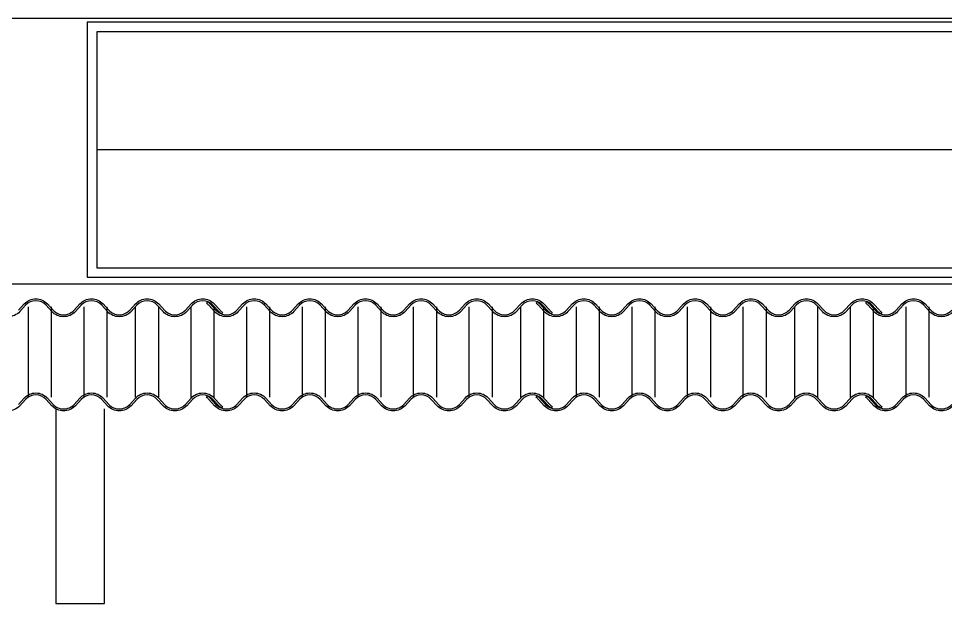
# Model space of a CAD drawing. Extents: x 2282.8 to 2294.5, y 7376.4 to 7380.1.
# Drawn here: x 2288.61 to 2291.559, y 7376.395 to 7378.257 of the extents above; entities that cross this region are included whole.
import ezdxf

# ---------------------------------------------------------------- set-up
doc = ezdxf.new("R2010")
doc.units = 0
doc.header["$MEASUREMENT"] = 0
for name, color, linetype in [('fina', 1, 'CONTINUOUS'), ('média', 2, 'CONTINUOUS'), ('telhas', 1, 'CONTINUOUS')]:
    doc.layers.add(name, color=color, linetype=linetype)

msp = doc.modelspace()

# ---------------------------------------------------------------- linework, layer by layer
at = {"layer": 'fina'}
for p, q in [((2294.4794, 7378.257), (2282.9186, 7378.257)), ((2294.3586, 7377.8392), (2288.8586, 7377.8392)), ((2294.4794, 7377.4111), (2282.9186, 7377.4111)), ((2294.4794, 7377.4111), (2282.9186, 7377.4111))]:
    msp.add_line(p, q, dxfattribs=at)
msp.add_lwpolyline([(2294.3586, 7378.215), (2288.8586, 7378.215), (2288.8586, 7377.4634), (2294.3586, 7377.4634)], close=True, dxfattribs=at)
at = {"layer": 'fina', "color": 2}
msp.add_lwpolyline([(2288.7286, 7377.0151), (2288.7286, 7376.395), (2288.8831, 7376.395), (2288.8831, 7377.0151)], dxfattribs=at)
at = {"layer": 'média'}
msp.add_lwpolyline([(2294.3886, 7378.245), (2288.8286, 7378.245), (2288.8286, 7377.4334), (2294.3886, 7377.4334)], close=True, dxfattribs=at)
at = {"layer": 'telhas'}
for p, q in [((2288.6412, 7377.0513), (2288.6412, 7377.3396)), ((2288.715, 7377.0513), (2288.715, 7377.3396)), ((2288.8182, 7377.0513), (2288.8182, 7377.3396)), ((2288.892, 7377.0513), (2288.892, 7377.3396)), ((2288.982, 7377.0513), (2288.982, 7377.3396)), ((2289.0558, 7377.0513), (2289.0558, 7377.3396)), ((2289.159, 7377.0513), (2289.159, 7377.3396)), ((2289.2328, 7377.0513), (2289.2328, 7377.3396)), ((2289.336, 7377.0513), (2289.336, 7377.3396)), ((2289.4098, 7377.0513), (2289.4098, 7377.3396)), ((2289.513, 7377.0513), (2289.513, 7377.3396)), ((2289.5868, 7377.0513), (2289.5868, 7377.3396)), ((2289.69, 7377.0513), (2289.69, 7377.3396)), ((2289.7638, 7377.0513), (2289.7638, 7377.3396)), ((2289.867, 7377.0513), (2289.867, 7377.3396)), ((2289.9408, 7377.0513), (2289.9408, 7377.3396)), ((2290.044, 7377.0513), (2290.044, 7377.3396)), ((2290.1178, 7377.0513), (2290.1178, 7377.3396)), ((2290.2079, 7377.0513), (2290.2079, 7377.3396)), ((2290.2817, 7377.0513), (2290.2817, 7377.3396)), ((2290.3849, 7377.0513), (2290.3849, 7377.3396)), ((2290.4587, 7377.0513), (2290.4587, 7377.3396)), ((2290.5619, 7377.0513), (2290.5619, 7377.3396)), ((2290.6357, 7377.0513), (2290.6357, 7377.3396)), ((2290.7389, 7377.0513), (2290.7389, 7377.3396)), ((2290.8127, 7377.0513), (2290.8127, 7377.3396)), ((2290.9159, 7377.0513), (2290.9159, 7377.3396)), ((2290.9897, 7377.0513), (2290.9897, 7377.3396)), ((2291.0798, 7377.0513), (2291.0798, 7377.3396)), ((2291.1536, 7377.0513), (2291.1536, 7377.3396)), ((2291.2568, 7377.0513), (2291.2568, 7377.3396)), ((2291.3306, 7377.0513), (2291.3306, 7377.3396)), ((2291.4338, 7377.0513), (2291.4338, 7377.3396)), ((2291.5076, 7377.0513), (2291.5076, 7377.3396))]:
    msp.add_line(p, q, dxfattribs=at)
for points in [[(2288.6096, 7377.3284), (2288.628, 7377.3485, -0.210516), (2288.6649, 7377.3647, -0.210516), (2288.7018, 7377.3485), (2288.7202, 7377.3284, 0.210516), (2288.7534, 7377.3137, 0.210516), (2288.7866, 7377.3284), (2288.805, 7377.3485, -0.210516), (2288.8419, 7377.3647, -0.210516), (2288.8788, 7377.3485), (2288.8972, 7377.3284, 0.210516), (2288.9304, 7377.3137, 0.210516), (2288.9636, 7377.3284), (2288.982, 7377.3485, -0.210516), (2289.0189, 7377.3647, -0.210516), (2289.0558, 7377.3485), (2289.0742, 7377.3284, 0.210516), (2289.1074, 7377.3137, 0.210516), (2289.1406, 7377.3284), (2289.159, 7377.3485, -0.210516), (2289.1959, 7377.3647, -0.210516), (2289.2328, 7377.3485), (2289.2512, 7377.3284, 0.056934), (2289.2589, 7377.3217), (2289.2555, 7377.3167, -0.056934), (2289.2468, 7377.3243), (2289.2284, 7377.3444, 0.210516), (2289.1959, 7377.3587, 0.210516), (2289.1635, 7377.3444), (2289.1451, 7377.3243, -0.210516), (2289.1074, 7377.3077, -0.210516), (2289.0698, 7377.3243), (2289.0514, 7377.3444, 0.210516), (2289.0189, 7377.3587, 0.210516), (2288.9865, 7377.3444), (2288.9681, 7377.3243, -0.210516), (2288.9304, 7377.3077, -0.210516), (2288.8928, 7377.3243), (2288.8744, 7377.3444, 0.210516), (2288.8419, 7377.3587, 0.210516), (2288.8095, 7377.3444), (2288.7911, 7377.3243, -0.210516), (2288.7534, 7377.3077, -0.210516), (2288.7158, 7377.3243), (2288.6974, 7377.3444, 0.210516), (2288.6649, 7377.3587, 0.210516), (2288.6325, 7377.3444), (2288.6141, 7377.3243, -0.210516), (2288.5764, 7377.3077, -0.210516)], [(2288.6096, 7377.3284), (2288.628, 7377.3485, -0.210516), (2288.6649, 7377.3647, -0.210516), (2288.7018, 7377.3485), (2288.7202, 7377.3284, 0.210516), (2288.7534, 7377.3137, 0.210516), (2288.7866, 7377.3284), (2288.805, 7377.3485, -0.210516), (2288.8419, 7377.3647, -0.210516), (2288.8788, 7377.3485), (2288.8972, 7377.3284, 0.210516), (2288.9304, 7377.3137, 0.210516), (2288.9636, 7377.3284), (2288.982, 7377.3485, -0.210516), (2289.0189, 7377.3647, -0.210516), (2289.0558, 7377.3485), (2289.0742, 7377.3284, 0.210516), (2289.1074, 7377.3137, 0.210516), (2289.1406, 7377.3284), (2289.159, 7377.3485, -0.210516), (2289.1959, 7377.3647, -0.210516), (2289.2328, 7377.3485), (2289.2512, 7377.3284, 0.056934), (2289.2589, 7377.3217), (2289.2555, 7377.3167, -0.056934), (2289.2468, 7377.3243), (2289.2284, 7377.3444, 0.210516), (2289.1959, 7377.3587, 0.210516), (2289.1635, 7377.3444), (2289.1451, 7377.3243, -0.210516), (2289.1074, 7377.3077, -0.210516), (2289.0698, 7377.3243), (2289.0514, 7377.3444, 0.210516), (2289.0189, 7377.3587, 0.210516), (2288.9865, 7377.3444), (2288.9681, 7377.3243, -0.210516), (2288.9304, 7377.3077, -0.210516), (2288.8928, 7377.3243), (2288.8744, 7377.3444, 0.210516), (2288.8419, 7377.3587, 0.210516), (2288.8095, 7377.3444), (2288.7911, 7377.3243, -0.210516), (2288.7534, 7377.3077, -0.210516), (2288.7158, 7377.3243), (2288.6974, 7377.3444, 0.210516), (2288.6649, 7377.3587, 0.210516), (2288.6325, 7377.3444), (2288.6141, 7377.3243, -0.210516), (2288.5764, 7377.3077, -0.210516)], [(2291.5837, 7377.3243, -0.210516), (2291.546, 7377.3077, -0.210516), (2291.5084, 7377.3243), (2291.49, 7377.3444, 0.210516), (2291.4575, 7377.3587, 0.210516), (2291.4251, 7377.3444), (2291.4067, 7377.3243, -0.210516), (2291.369, 7377.3077, -0.210516), (2291.3314, 7377.3243), (2291.313, 7377.3444, 0.052993), (2291.306, 7377.3506), (2291.3095, 7377.3555, -0.052993), (2291.3174, 7377.3485), (2291.3358, 7377.3284, 0.210516), (2291.369, 7377.3137, 0.210516), (2291.4022, 7377.3284), (2291.4206, 7377.3485, -0.210516), (2291.4575, 7377.3647, -0.210516), (2291.4944, 7377.3485), (2291.5128, 7377.3284, 0.210516), (2291.546, 7377.3137, 0.210516), (2291.5792, 7377.3284)], [(2291.5837, 7377.3243, -0.210516), (2291.546, 7377.3077, -0.210516), (2291.5084, 7377.3243), (2291.49, 7377.3444, 0.210516), (2291.4575, 7377.3587, 0.210516), (2291.4251, 7377.3444), (2291.4067, 7377.3243, -0.210516), (2291.369, 7377.3077, -0.210516), (2291.3314, 7377.3243), (2291.313, 7377.3444, 0.052993), (2291.306, 7377.3506), (2291.3095, 7377.3555, -0.052993), (2291.3174, 7377.3485), (2291.3358, 7377.3284, 0.210516), (2291.369, 7377.3137, 0.210516), (2291.4022, 7377.3284), (2291.4206, 7377.3485, -0.210516), (2291.4575, 7377.3647, -0.210516), (2291.4944, 7377.3485), (2291.5128, 7377.3284, 0.210516), (2291.546, 7377.3137, 0.210516), (2291.5792, 7377.3284)]]:
    msp.add_lwpolyline(points, format="xyb", dxfattribs=at)
for points in [[(2290.2957, 7377.3243), (2290.2773, 7377.3444, 0.210516), (2290.2448, 7377.3587, 0.210516), (2290.2123, 7377.3444), (2290.1939, 7377.3243, -0.210516), (2290.1563, 7377.3077, -0.210516), (2290.1187, 7377.3243), (2290.1003, 7377.3444, 0.210516), (2290.0678, 7377.3587, 0.210516), (2290.0353, 7377.3444), (2290.0169, 7377.3243, -0.210516), (2289.9793, 7377.3077, -0.210516), (2289.9417, 7377.3243), (2289.9233, 7377.3444, 0.210516), (2289.8908, 7377.3587, 0.210516), (2289.8583, 7377.3444), (2289.8399, 7377.3243, -0.210516), (2289.8023, 7377.3077, -0.210516), (2289.7647, 7377.3243), (2289.7463, 7377.3444, 0.210516), (2289.7138, 7377.3587, 0.210516), (2289.6813, 7377.3444), (2289.6629, 7377.3243, -0.210516), (2289.6253, 7377.3077, -0.210516), (2289.5877, 7377.3243), (2289.5693, 7377.3444, 0.210516), (2289.5368, 7377.3587, 0.210516), (2289.5043, 7377.3444), (2289.4859, 7377.3243, -0.210516), (2289.4483, 7377.3077, -0.210516), (2289.4107, 7377.3243), (2289.3923, 7377.3444, 0.210516), (2289.3598, 7377.3587, 0.210516), (2289.3273, 7377.3444), (2289.3089, 7377.3243, -0.210516), (2289.2713, 7377.3077, -0.210516), (2289.2337, 7377.3243), (2289.2153, 7377.3444, 0.052993), (2289.2083, 7377.3506), (2289.2118, 7377.3555, -0.052993), (2289.2197, 7377.3485), (2289.2381, 7377.3284, 0.210516), (2289.2713, 7377.3137, 0.210516), (2289.3045, 7377.3284), (2289.3229, 7377.3485, -0.210516), (2289.3598, 7377.3647, -0.210516), (2289.3967, 7377.3485), (2289.4151, 7377.3284, 0.210516), (2289.4483, 7377.3137, 0.210516), (2289.4815, 7377.3284), (2289.4999, 7377.3485, -0.210516), (2289.5368, 7377.3647, -0.210516), (2289.5737, 7377.3485), (2289.5921, 7377.3284, 0.210516), (2289.6253, 7377.3137, 0.210516), (2289.6585, 7377.3284), (2289.6769, 7377.3485, -0.210516), (2289.7138, 7377.3647, -0.210516), (2289.7507, 7377.3485), (2289.7691, 7377.3284, 0.210516), (2289.8023, 7377.3137, 0.210516), (2289.8355, 7377.3284), (2289.8539, 7377.3485, -0.210516), (2289.8908, 7377.3647, -0.210516), (2289.9277, 7377.3485), (2289.9461, 7377.3284, 0.210516), (2289.9793, 7377.3137, 0.210516), (2290.0125, 7377.3284), (2290.0309, 7377.3485, -0.210516), (2290.0678, 7377.3647, -0.210516), (2290.1047, 7377.3485), (2290.1231, 7377.3284, 0.210516), (2290.1563, 7377.3137, 0.210516), (2290.1895, 7377.3284), (2290.2079, 7377.3485, -0.210516), (2290.2448, 7377.3647, -0.210516), (2290.2817, 7377.3485), (2290.3001, 7377.3284, 0.056934), (2290.3078, 7377.3217), (2290.3044, 7377.3167, -0.056934)], [(2290.2957, 7377.3243), (2290.2773, 7377.3444, 0.210516), (2290.2448, 7377.3587, 0.210516), (2290.2123, 7377.3444), (2290.1939, 7377.3243, -0.210516), (2290.1563, 7377.3077, -0.210516), (2290.1187, 7377.3243), (2290.1003, 7377.3444, 0.210516), (2290.0678, 7377.3587, 0.210516), (2290.0353, 7377.3444), (2290.0169, 7377.3243, -0.210516), (2289.9793, 7377.3077, -0.210516), (2289.9417, 7377.3243), (2289.9233, 7377.3444, 0.210516), (2289.8908, 7377.3587, 0.210516), (2289.8583, 7377.3444), (2289.8399, 7377.3243, -0.210516), (2289.8023, 7377.3077, -0.210516), (2289.7647, 7377.3243), (2289.7463, 7377.3444, 0.210516), (2289.7138, 7377.3587, 0.210516), (2289.6813, 7377.3444), (2289.6629, 7377.3243, -0.210516), (2289.6253, 7377.3077, -0.210516), (2289.5877, 7377.3243), (2289.5693, 7377.3444, 0.210516), (2289.5368, 7377.3587, 0.210516), (2289.5043, 7377.3444), (2289.4859, 7377.3243, -0.210516), (2289.4483, 7377.3077, -0.210516), (2289.4107, 7377.3243), (2289.3923, 7377.3444, 0.210516), (2289.3598, 7377.3587, 0.210516), (2289.3273, 7377.3444), (2289.3089, 7377.3243, -0.210516), (2289.2713, 7377.3077, -0.210516), (2289.2337, 7377.3243), (2289.2153, 7377.3444, 0.052993), (2289.2083, 7377.3506), (2289.2118, 7377.3555, -0.052993), (2289.2197, 7377.3485), (2289.2381, 7377.3284, 0.210516), (2289.2713, 7377.3137, 0.210516), (2289.3045, 7377.3284), (2289.3229, 7377.3485, -0.210516), (2289.3598, 7377.3647, -0.210516), (2289.3967, 7377.3485), (2289.4151, 7377.3284, 0.210516), (2289.4483, 7377.3137, 0.210516), (2289.4815, 7377.3284), (2289.4999, 7377.3485, -0.210516), (2289.5368, 7377.3647, -0.210516), (2289.5737, 7377.3485), (2289.5921, 7377.3284, 0.210516), (2289.6253, 7377.3137, 0.210516), (2289.6585, 7377.3284), (2289.6769, 7377.3485, -0.210516), (2289.7138, 7377.3647, -0.210516), (2289.7507, 7377.3485), (2289.7691, 7377.3284, 0.210516), (2289.8023, 7377.3137, 0.210516), (2289.8355, 7377.3284), (2289.8539, 7377.3485, -0.210516), (2289.8908, 7377.3647, -0.210516), (2289.9277, 7377.3485), (2289.9461, 7377.3284, 0.210516), (2289.9793, 7377.3137, 0.210516), (2290.0125, 7377.3284), (2290.0309, 7377.3485, -0.210516), (2290.0678, 7377.3647, -0.210516), (2290.1047, 7377.3485), (2290.1231, 7377.3284, 0.210516), (2290.1563, 7377.3137, 0.210516), (2290.1895, 7377.3284), (2290.2079, 7377.3485, -0.210516), (2290.2448, 7377.3647, -0.210516), (2290.2817, 7377.3485), (2290.3001, 7377.3284, 0.056934), (2290.3078, 7377.3217), (2290.3044, 7377.3167, -0.056934)], [(2291.3445, 7377.3243), (2291.3261, 7377.3444, 0.210516), (2291.2937, 7377.3587, 0.210516), (2291.2612, 7377.3444), (2291.2428, 7377.3243, -0.210516), (2291.2052, 7377.3077, -0.210516), (2291.1675, 7377.3243), (2291.1491, 7377.3444, 0.210516), (2291.1167, 7377.3587, 0.210516), (2291.0842, 7377.3444), (2291.0658, 7377.3243, -0.210516), (2291.0282, 7377.3077, -0.210516), (2290.9905, 7377.3243), (2290.9721, 7377.3444, 0.210516), (2290.9397, 7377.3587, 0.210516), (2290.9072, 7377.3444), (2290.8888, 7377.3243, -0.210516), (2290.8512, 7377.3077, -0.210516), (2290.8135, 7377.3243), (2290.7951, 7377.3444, 0.210516), (2290.7627, 7377.3587, 0.210516), (2290.7302, 7377.3444), (2290.7118, 7377.3243, -0.210516), (2290.6742, 7377.3077, -0.210516), (2290.6365, 7377.3243), (2290.6181, 7377.3444, 0.210516), (2290.5857, 7377.3587, 0.210516), (2290.5532, 7377.3444), (2290.5348, 7377.3243, -0.210516), (2290.4972, 7377.3077, -0.210516), (2290.4595, 7377.3243), (2290.4411, 7377.3444, 0.210516), (2290.4087, 7377.3587, 0.210516), (2290.3762, 7377.3444), (2290.3578, 7377.3243, -0.210516), (2290.3202, 7377.3077, -0.210516), (2290.2825, 7377.3243), (2290.2641, 7377.3444, 0.052993), (2290.2572, 7377.3506), (2290.2606, 7377.3555, -0.052993), (2290.2686, 7377.3485), (2290.287, 7377.3284, 0.210516), (2290.3202, 7377.3137, 0.210516), (2290.3534, 7377.3284), (2290.3718, 7377.3485, -0.210516), (2290.4087, 7377.3647, -0.210516), (2290.4456, 7377.3485), (2290.464, 7377.3284, 0.210516), (2290.4972, 7377.3137, 0.210516), (2290.5304, 7377.3284), (2290.5488, 7377.3485, -0.210516), (2290.5857, 7377.3647, -0.210516), (2290.6226, 7377.3485), (2290.641, 7377.3284, 0.210516), (2290.6742, 7377.3137, 0.210516), (2290.7074, 7377.3284), (2290.7258, 7377.3485, -0.210516), (2290.7627, 7377.3647, -0.210516), (2290.7996, 7377.3485), (2290.818, 7377.3284, 0.210516), (2290.8512, 7377.3137, 0.210516), (2290.8844, 7377.3284), (2290.9028, 7377.3485, -0.210516), (2290.9397, 7377.3647, -0.210516), (2290.9766, 7377.3485), (2290.995, 7377.3284, 0.210516), (2291.0282, 7377.3137, 0.210516), (2291.0614, 7377.3284), (2291.0798, 7377.3485, -0.210516), (2291.1167, 7377.3647, -0.210516), (2291.1536, 7377.3485), (2291.172, 7377.3284, 0.210516), (2291.2052, 7377.3137, 0.210516), (2291.2384, 7377.3284), (2291.2568, 7377.3485, -0.210516), (2291.2937, 7377.3647, -0.210516), (2291.3306, 7377.3485), (2291.349, 7377.3284, 0.056934), (2291.3567, 7377.3217), (2291.3533, 7377.3167, -0.056934)], [(2291.3445, 7377.3243), (2291.3261, 7377.3444, 0.210516), (2291.2937, 7377.3587, 0.210516), (2291.2612, 7377.3444), (2291.2428, 7377.3243, -0.210516), (2291.2052, 7377.3077, -0.210516), (2291.1675, 7377.3243), (2291.1491, 7377.3444, 0.210516), (2291.1167, 7377.3587, 0.210516), (2291.0842, 7377.3444), (2291.0658, 7377.3243, -0.210516), (2291.0282, 7377.3077, -0.210516), (2290.9905, 7377.3243), (2290.9721, 7377.3444, 0.210516), (2290.9397, 7377.3587, 0.210516), (2290.9072, 7377.3444), (2290.8888, 7377.3243, -0.210516), (2290.8512, 7377.3077, -0.210516), (2290.8135, 7377.3243), (2290.7951, 7377.3444, 0.210516), (2290.7627, 7377.3587, 0.210516), (2290.7302, 7377.3444), (2290.7118, 7377.3243, -0.210516), (2290.6742, 7377.3077, -0.210516), (2290.6365, 7377.3243), (2290.6181, 7377.3444, 0.210516), (2290.5857, 7377.3587, 0.210516), (2290.5532, 7377.3444), (2290.5348, 7377.3243, -0.210516), (2290.4972, 7377.3077, -0.210516), (2290.4595, 7377.3243), (2290.4411, 7377.3444, 0.210516), (2290.4087, 7377.3587, 0.210516), (2290.3762, 7377.3444), (2290.3578, 7377.3243, -0.210516), (2290.3202, 7377.3077, -0.210516), (2290.2825, 7377.3243), (2290.2641, 7377.3444, 0.052993), (2290.2572, 7377.3506), (2290.2606, 7377.3555, -0.052993), (2290.2686, 7377.3485), (2290.287, 7377.3284, 0.210516), (2290.3202, 7377.3137, 0.210516), (2290.3534, 7377.3284), (2290.3718, 7377.3485, -0.210516), (2290.4087, 7377.3647, -0.210516), (2290.4456, 7377.3485), (2290.464, 7377.3284, 0.210516), (2290.4972, 7377.3137, 0.210516), (2290.5304, 7377.3284), (2290.5488, 7377.3485, -0.210516), (2290.5857, 7377.3647, -0.210516), (2290.6226, 7377.3485), (2290.641, 7377.3284, 0.210516), (2290.6742, 7377.3137, 0.210516), (2290.7074, 7377.3284), (2290.7258, 7377.3485, -0.210516), (2290.7627, 7377.3647, -0.210516), (2290.7996, 7377.3485), (2290.818, 7377.3284, 0.210516), (2290.8512, 7377.3137, 0.210516), (2290.8844, 7377.3284), (2290.9028, 7377.3485, -0.210516), (2290.9397, 7377.3647, -0.210516), (2290.9766, 7377.3485), (2290.995, 7377.3284, 0.210516), (2291.0282, 7377.3137, 0.210516), (2291.0614, 7377.3284), (2291.0798, 7377.3485, -0.210516), (2291.1167, 7377.3647, -0.210516), (2291.1536, 7377.3485), (2291.172, 7377.3284, 0.210516), (2291.2052, 7377.3137, 0.210516), (2291.2384, 7377.3284), (2291.2568, 7377.3485, -0.210516), (2291.2937, 7377.3647, -0.210516), (2291.3306, 7377.3485), (2291.349, 7377.3284, 0.056934), (2291.3567, 7377.3217), (2291.3533, 7377.3167, -0.056934)]]:
    msp.add_lwpolyline(points, format="xyb", close=True, dxfattribs=at)
at = {"layer": 'telhas', "color": 3}
for points in [[(2288.6096, 7377.0287), (2288.628, 7377.0488, -0.210516), (2288.6649, 7377.0651, -0.210516), (2288.7018, 7377.0488), (2288.7202, 7377.0287, 0.210516), (2288.7534, 7377.0141, 0.210516), (2288.7866, 7377.0287), (2288.805, 7377.0488, -0.210516), (2288.8419, 7377.0651, -0.210516), (2288.8788, 7377.0488), (2288.8972, 7377.0287, 0.210516), (2288.9304, 7377.0141, 0.210516), (2288.9636, 7377.0287), (2288.982, 7377.0488, -0.210516), (2289.0189, 7377.0651, -0.210516), (2289.0558, 7377.0488), (2289.0742, 7377.0287, 0.210516), (2289.1074, 7377.0141, 0.210516), (2289.1406, 7377.0287), (2289.159, 7377.0488, -0.210516), (2289.1959, 7377.0651, -0.210516), (2289.2328, 7377.0488), (2289.2512, 7377.0287, 0.056934), (2289.2589, 7377.022), (2289.2555, 7377.017, -0.056934), (2289.2468, 7377.0246), (2289.2284, 7377.0448, 0.210516), (2289.1959, 7377.0591, 0.210516), (2289.1635, 7377.0448), (2289.1451, 7377.0246, -0.210516), (2289.1074, 7377.0081, -0.210516), (2289.0698, 7377.0246), (2289.0514, 7377.0448, 0.210516), (2289.0189, 7377.0591, 0.210516), (2288.9865, 7377.0448), (2288.9681, 7377.0246, -0.210516), (2288.9304, 7377.0081, -0.210516), (2288.8928, 7377.0246), (2288.8744, 7377.0448, 0.210516), (2288.8419, 7377.0591, 0.210516), (2288.8095, 7377.0448), (2288.7911, 7377.0246, -0.210516), (2288.7534, 7377.0081, -0.210516), (2288.7158, 7377.0246), (2288.6974, 7377.0448, 0.210516), (2288.6649, 7377.0591, 0.210516), (2288.6325, 7377.0448), (2288.6141, 7377.0246, -0.210516), (2288.5764, 7377.0081, -0.210516)], [(2291.5837, 7377.0246, -0.210516), (2291.546, 7377.0081, -0.210516), (2291.5084, 7377.0246), (2291.49, 7377.0448, 0.210516), (2291.4575, 7377.0591, 0.210516), (2291.4251, 7377.0448), (2291.4067, 7377.0246, -0.210516), (2291.369, 7377.0081, -0.210516), (2291.3314, 7377.0246), (2291.313, 7377.0448, 0.052993), (2291.306, 7377.0509), (2291.3095, 7377.0558, -0.052993), (2291.3174, 7377.0488), (2291.3358, 7377.0287, 0.210516), (2291.369, 7377.0141, 0.210516), (2291.4022, 7377.0287), (2291.4206, 7377.0488, -0.210516), (2291.4575, 7377.0651, -0.210516), (2291.4944, 7377.0488), (2291.5128, 7377.0287, 0.210516), (2291.546, 7377.0141, 0.210516), (2291.5792, 7377.0287)]]:
    msp.add_lwpolyline(points, format="xyb", dxfattribs=at)
for points in [[(2290.2957, 7377.0246), (2290.2773, 7377.0448, 0.210516), (2290.2448, 7377.0591, 0.210516), (2290.2123, 7377.0448), (2290.1939, 7377.0246, -0.210516), (2290.1563, 7377.0081, -0.210516), (2290.1187, 7377.0246), (2290.1003, 7377.0448, 0.210516), (2290.0678, 7377.0591, 0.210516), (2290.0353, 7377.0448), (2290.0169, 7377.0246, -0.210516), (2289.9793, 7377.0081, -0.210516), (2289.9417, 7377.0246), (2289.9233, 7377.0448, 0.210516), (2289.8908, 7377.0591, 0.210516), (2289.8583, 7377.0448), (2289.8399, 7377.0246, -0.210516), (2289.8023, 7377.0081, -0.210516), (2289.7647, 7377.0246), (2289.7463, 7377.0448, 0.210516), (2289.7138, 7377.0591, 0.210516), (2289.6813, 7377.0448), (2289.6629, 7377.0246, -0.210516), (2289.6253, 7377.0081, -0.210516), (2289.5877, 7377.0246), (2289.5693, 7377.0448, 0.210516), (2289.5368, 7377.0591, 0.210516), (2289.5043, 7377.0448), (2289.4859, 7377.0246, -0.210516), (2289.4483, 7377.0081, -0.210516), (2289.4107, 7377.0246), (2289.3923, 7377.0448, 0.210516), (2289.3598, 7377.0591, 0.210516), (2289.3273, 7377.0448), (2289.3089, 7377.0246, -0.210516), (2289.2713, 7377.0081, -0.210516), (2289.2337, 7377.0246), (2289.2153, 7377.0448, 0.052993), (2289.2083, 7377.0509), (2289.2118, 7377.0558, -0.052993), (2289.2197, 7377.0488), (2289.2381, 7377.0287, 0.210516), (2289.2713, 7377.0141, 0.210516), (2289.3045, 7377.0287), (2289.3229, 7377.0488, -0.210516), (2289.3598, 7377.0651, -0.210516), (2289.3967, 7377.0488), (2289.4151, 7377.0287, 0.210516), (2289.4483, 7377.0141, 0.210516), (2289.4815, 7377.0287), (2289.4999, 7377.0488, -0.210516), (2289.5368, 7377.0651, -0.210516), (2289.5737, 7377.0488), (2289.5921, 7377.0287, 0.210516), (2289.6253, 7377.0141, 0.210516), (2289.6585, 7377.0287), (2289.6769, 7377.0488, -0.210516), (2289.7138, 7377.0651, -0.210516), (2289.7507, 7377.0488), (2289.7691, 7377.0287, 0.210516), (2289.8023, 7377.0141, 0.210516), (2289.8355, 7377.0287), (2289.8539, 7377.0488, -0.210516), (2289.8908, 7377.0651, -0.210516), (2289.9277, 7377.0488), (2289.9461, 7377.0287, 0.210516), (2289.9793, 7377.0141, 0.210516), (2290.0125, 7377.0287), (2290.0309, 7377.0488, -0.210516), (2290.0678, 7377.0651, -0.210516), (2290.1047, 7377.0488), (2290.1231, 7377.0287, 0.210516), (2290.1563, 7377.0141, 0.210516), (2290.1895, 7377.0287), (2290.2079, 7377.0488, -0.210516), (2290.2448, 7377.0651, -0.210516), (2290.2817, 7377.0488), (2290.3001, 7377.0287, 0.056934), (2290.3078, 7377.022), (2290.3044, 7377.017, -0.056934)], [(2291.3445, 7377.0246), (2291.3261, 7377.0448, 0.210516), (2291.2937, 7377.0591, 0.210516), (2291.2612, 7377.0448), (2291.2428, 7377.0246, -0.210516), (2291.2052, 7377.0081, -0.210516), (2291.1675, 7377.0246), (2291.1491, 7377.0448, 0.210516), (2291.1167, 7377.0591, 0.210516), (2291.0842, 7377.0448), (2291.0658, 7377.0246, -0.210516), (2291.0282, 7377.0081, -0.210516), (2290.9905, 7377.0246), (2290.9721, 7377.0448, 0.210516), (2290.9397, 7377.0591, 0.210516), (2290.9072, 7377.0448), (2290.8888, 7377.0246, -0.210516), (2290.8512, 7377.0081, -0.210516), (2290.8135, 7377.0246), (2290.7951, 7377.0448, 0.210516), (2290.7627, 7377.0591, 0.210516), (2290.7302, 7377.0448), (2290.7118, 7377.0246, -0.210516), (2290.6742, 7377.0081, -0.210516), (2290.6365, 7377.0246), (2290.6181, 7377.0448, 0.210516), (2290.5857, 7377.0591, 0.210516), (2290.5532, 7377.0448), (2290.5348, 7377.0246, -0.210516), (2290.4972, 7377.0081, -0.210516), (2290.4595, 7377.0246), (2290.4411, 7377.0448, 0.210516), (2290.4087, 7377.0591, 0.210516), (2290.3762, 7377.0448), (2290.3578, 7377.0246, -0.210516), (2290.3202, 7377.0081, -0.210516), (2290.2825, 7377.0246), (2290.2641, 7377.0448, 0.052993), (2290.2572, 7377.0509), (2290.2606, 7377.0558, -0.052993), (2290.2686, 7377.0488), (2290.287, 7377.0287, 0.210516), (2290.3202, 7377.0141, 0.210516), (2290.3534, 7377.0287), (2290.3718, 7377.0488, -0.210516), (2290.4087, 7377.0651, -0.210516), (2290.4456, 7377.0488), (2290.464, 7377.0287, 0.210516), (2290.4972, 7377.0141, 0.210516), (2290.5304, 7377.0287), (2290.5488, 7377.0488, -0.210516), (2290.5857, 7377.0651, -0.210516), (2290.6226, 7377.0488), (2290.641, 7377.0287, 0.210516), (2290.6742, 7377.0141, 0.210516), (2290.7074, 7377.0287), (2290.7258, 7377.0488, -0.210516), (2290.7627, 7377.0651, -0.210516), (2290.7996, 7377.0488), (2290.818, 7377.0287, 0.210516), (2290.8512, 7377.0141, 0.210516), (2290.8844, 7377.0287), (2290.9028, 7377.0488, -0.210516), (2290.9397, 7377.0651, -0.210516), (2290.9766, 7377.0488), (2290.995, 7377.0287, 0.210516), (2291.0282, 7377.0141, 0.210516), (2291.0614, 7377.0287), (2291.0798, 7377.0488, -0.210516), (2291.1167, 7377.0651, -0.210516), (2291.1536, 7377.0488), (2291.172, 7377.0287, 0.210516), (2291.2052, 7377.0141, 0.210516), (2291.2384, 7377.0287), (2291.2568, 7377.0488, -0.210516), (2291.2937, 7377.0651, -0.210516), (2291.3306, 7377.0488), (2291.349, 7377.0287, 0.056934), (2291.3567, 7377.022), (2291.3533, 7377.017, -0.056934)]]:
    msp.add_lwpolyline(points, format="xyb", close=True, dxfattribs=at)

doc.saveas('drawing.dxf')
